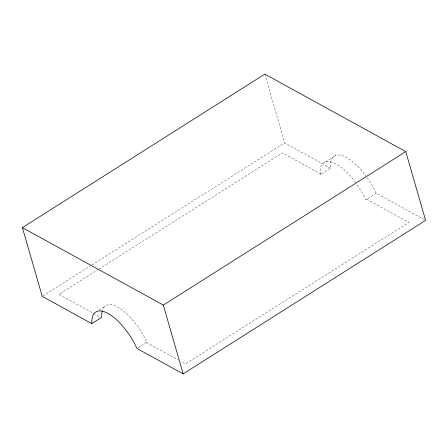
<?xml version="1.0" encoding="UTF-8"?>
<svg xmlns="http://www.w3.org/2000/svg" width="448" height="448" viewBox="0 0 448 448"><rect width="100%" height="100%" fill="white"/><g stroke="black" fill="none" stroke-linecap="round" stroke-linejoin="round"><path stroke-width="0.34" stroke-dasharray="2.24 1.68" d="M355.622 182.638A40.835 16.318 57.6 0 0 320.214 169.226L320.152 174.72L330.534 168.118L330.596 162.624A40.835 16.318 57.6 0 1 366.005 176.036M424.379 219.694L376.118 193.178L365.736 199.78L361.844 192.136A40.835 16.318 57.6 0 0 356.804 184.268M325.5 161.986L335.882 155.383M42.846 296.033L91.33 265.334M91.918 264.958L284.682 142.906L330.534 168.118M98.588 269.287L58.985 294.364L92.943 313.029M99.176 268.912L282.402 152.897L321.037 174.143M99.159 310.122L104.39 306.813M138.04 347.743L146.798 342.194L144.155 336.661A40.337 16.162 57.7 0 0 102.435 310.341M366.621 199.203L408.867 222.415L185.45 363.882L181.182 361.536M93.548 313.365L100.223 317.027M146.429 342.429L178.13 359.856M376.118 193.178L372.226 185.534A40.835 16.318 57.6 0 0 367.186 177.666M264.83 74.127L284.682 142.906"/><path stroke-width="0.67" d="M91.924 323.714L42.252 296.408L22.4 227.634L264.83 74.127L405.748 151.592L425.6 220.366L183.17 373.873L136.92 348.449L134.277 342.916A40.337 16.162 57.7 0 0 106.154 312.514A40.337 16.162 57.7 0 0 91.896 323.546L101.774 317.29A40.337 16.162 57.7 0 1 102.228 311.074M22.4 227.634L163.318 305.094L405.748 151.592M163.318 305.094L183.17 373.873"/></g></svg>
